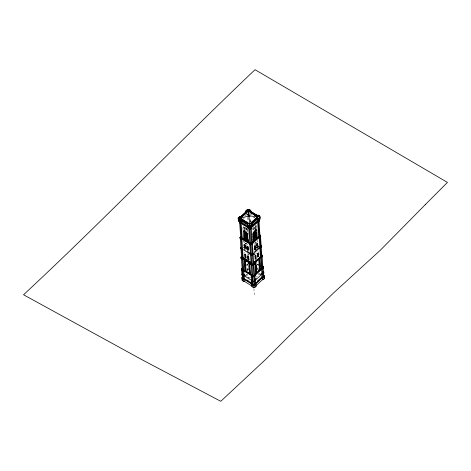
<?xml version="1.0" encoding="UTF-8"?>
<svg xmlns="http://www.w3.org/2000/svg" width="471" height="471" viewBox="0 0 471 471"><rect width="100%" height="100%" fill="white"/><g stroke="black" fill="none" stroke-linecap="round" stroke-linejoin="round"><path stroke-width="0.35" stroke-dasharray="2.35 1.77" d="M243.06 230.331L242.871 227.534L243.607 225.344M243.954 229.289L244.196 226.639L243.236 226.104M249.807 214.476L250.254 213.245M244.861 216.236L247.987 213.363M247.929 213.875L247.14 214.599L247.198 215.135M248.064 214.093L247.422 214.682L246.798 213.551M243.124 219.203L244.202 218.214M245.479 226.669L245.373 229.43M247.034 231.432L248.052 230.502M244.467 242.547L244.879 242.171M245.002 243.825L246.05 242.859M245.285 243.866L246.339 242.901M245.538 243.996L246.504 243.107M245.574 244.502L247.022 243.171M245.962 245.562L248.064 243.631M244.443 252.662L244.861 252.279M246.621 264.784L247.693 263.807M246.651 265.049L247.699 264.084M246.786 265.138L247.846 264.166M246.91 265.114L247.958 264.149M246.786 265.379L247.817 264.431M246.945 265.644L247.993 264.678M246.427 270.242L248.564 268.282M247.246 270.083L248.294 269.118M247.122 270.348L248.67 268.923M247.281 270.613L248.329 269.647M245.85 275.099L246.91 274.128M246.415 275.146L247.475 274.175M246.745 275.788L247.823 274.799M255.27 226.321L256.153 225.691L255.782 224.997L254.941 225.691L255.606 228.941M255.47 226.916L256.365 226.345L256.153 225.691M247.363 214.57L247.416 215.106M249.995 221.299L251.373 221.235M246.963 268.552L248.352 268.488M257.36 268.058L258.75 267.993M249.548 277.172L250.972 277.107M255.241 276.919L257.378 276.824M242.871 227.534L243.866 227.94M242.989 226.851L243.972 227.322M249.73 213.646L252.774 215.535M253.822 217.178L255.058 217.949M253.386 217.137L254.552 217.92M253.887 226.645L254.146 229.312M257.119 241.682L257.602 241.982L257.472 240.057M255.523 242.306L256.748 243.065M255.559 242.524L256.789 243.289M255.041 242.565L256.171 243.266M255.076 243.071L256.206 243.778M253.863 243.554L255.706 244.702M257.767 251.178L258.249 251.479M255.824 252.774L256.972 253.492M257.49 264.196L258.726 264.961M257.372 264.19L258.597 264.949M257.519 264.431L258.726 265.179M257.407 264.72L258.632 265.479M257.278 268.399L258.526 269.176M257.095 268.776L258.32 269.542M257.254 269.023L258.461 269.771M258.62 273.098L259.857 273.869M258.656 273.627L259.892 274.399M258.043 274.134L259.209 274.858M246.268 213.316L247.469 215.153M256.365 226.345L256.56 229.141M255.17 226.251L255.359 228.941M255.164 229.318L254.54 226.398L254.399 228.847M253.292 227.528L253.469 230.142M254.929 253.257L255.029 254.693M253.057 228.011L253.192 229.972M254.77 253.628L254.87 255.064M254.411 253.622L254.511 255.058M252.338 228.188L252.468 229.936M250.195 219.209L250.389 222.035M250.236 220.087L250.384 222.206M253.893 288.57L254.387 295.794M248.282 217.573L248.47 220.393M247.569 217.314L247.905 222.253M247.405 228.276L247.634 231.655M246.939 227.993L247.163 231.261M248.67 254.316L248.77 255.753M246.81 227.628L247.051 231.12M248.14 253.492L248.241 254.929M246.239 227.94L246.415 230.555M247.84 253.557L247.94 254.994M245.939 227.522L246.162 230.79M245.138 229.648L244.685 227.252L244.437 229.595M244.066 227.234L244.249 229.919M244.037 240.216L244.214 242.783L243.795 243.166L243.578 239.951"/><path stroke-width="0.71" d="M250.713 211.503L250.719 210.455L249.212 209.518L247.234 209.695L245.944 210.878L247.246 209.795L249.218 209.619L250.719 210.455L250.825 211.503L257.048 215.371L258.291 215.259L259.798 216.195L258.285 215.159L257.042 215.271L250.825 211.503M259.156 219.992L259.25 220.911L257.643 221.553L251.149 227.517L251.196 227.988L252.168 226.21L252.091 223.778L252.197 224.82L250.908 226.003L248.929 226.18L247.422 225.244L247.316 224.196L241.093 220.328L239.851 220.44L238.344 219.498L239.857 220.54L241.105 220.428L247.316 224.196L247.634 226.61L248.812 228.2M247.422 225.244L248.924 226.08L250.902 225.903L252.191 224.72L252.168 226.21L250.943 227.334L250.554 228.576M252.091 223.778L257.413 218.891L258.656 218.78L259.945 217.596L259.921 219.086L258.956 220.864L258.879 220.116M253.104 233.222L253.062 234.982M240.881 236.707L240.181 237.355L240.263 238.167L241.087 238.679L242.224 238.532L241.158 222.913L240.381 223.23L239.456 222.659L239.586 221.711M241.158 222.913L240.381 223.23L241.17 223.06L248.717 227.752L241.17 223.06M248.929 226.18L249.477 228.888L248.553 228.311L248.706 227.605L248.553 228.311L250.684 228.782L251.479 228.052L251.42 227.517L257.755 221.7L259.25 220.911L258.308 221.452C260.263 218.038 255.959 218.108 257.69 221.511M243.16 270.507L242.889 270.831L243.731 270.754L243.96 269.901L243.124 269.977L242.889 270.831L241.629 270.048L241.499 268.794L242.577 267.799M246.139 276.012L244.302 274.87L244.072 275.723L243.23 275.8L241.97 275.017L241.841 273.763M256 273.186L254.434 274.628L254.499 275.264L253.822 275.888L252.78 275.982L252.55 276.836L251.29 276.053L251.22 275.411L243.731 270.754L244.002 270.431M253.121 280.952L252.886 281.805L251.626 281.022L251.561 280.38L244.072 275.723L244.337 275.4M243.613 278.555L243.513 281.399L244.361 281.322L251.926 286.027L251.997 286.674L253.268 287.463L254.941 287.316L256.03 286.315L255.83 283.689L262.3 277.749L263.148 277.672L264.237 276.671L264.107 275.405L263.36 275.441M244.461 278.479L244.361 281.322M253.369 284.619L253.268 287.463M247.057 251.178L250.743 253.469L251.42 254.422L251.19 255.164L250.119 254.499L250.06 253.928L242.312 249.112L241.564 249.177L240.493 248.511L240.381 247.446L241.111 247.44L241.211 248.558L240.493 248.511L241.176 248.052M240.834 257.243L241.582 257.237L241.647 257.861L242.277 258.255L242.041 259.009L240.946 258.332L240.834 257.243L241.77 256.383M261.417 254.652L262.512 255.329L262.624 256.418L261.688 257.278L260.922 257.343L254.169 263.548L254.228 264.131L253.292 264.985L251.855 265.114L250.766 264.437L250.707 263.854L251.402 263.389L243.042 258.185L242.806 258.944L242.041 259.009L242.312 258.762L240.946 258.332L241.647 257.861L241.67 258.214M244.608 230.655L244.208 231.302L244.673 238.049L248.535 240.457L248.099 241.352L243.772 238.662L243.295 231.685L243.737 230.967L245.008 230.555L243.737 230.967M245.674 271.767L244.891 260.275L245.338 260.086L246.121 271.579L245.674 271.767L245.108 271.414L245.267 271.043M250.03 274.475L249.247 262.983L249.695 262.794L250.478 274.287L250.03 274.475L249.465 274.122L249.624 273.757M248.464 215.365L247.964 216.13L249.024 216.79L249.93 215.953L248.865 215L248.464 215.365L248.935 215.659L249.024 216.79M248.076 233.704L247.628 234.375L245.974 231.708L244.172 230.861M249.553 228.776L250.684 228.782L249.553 228.776L248.765 228.235M243.495 275.476L243.23 275.8L243.46 274.946L244.302 274.87M252.815 276.512L252.55 276.836L254.205 276.689L255.282 275.7L255.217 275.064L261.623 269.176L262.465 269.106L263.542 268.117L263.413 266.857L262.571 266.339M253.157 281.481L252.886 281.805L254.54 281.658L255.623 280.669L255.553 280.033L261.964 274.146L262.8 274.075L263.884 273.086L263.754 271.826L262.912 271.308M239.48 216.819L238.196 218.102L239.486 216.919L240.728 216.807L246.045 211.82L240.722 216.707L239.486 216.919M240.916 216.99L240.981 217.979L239.739 218.085L238.662 219.074L238.591 218.091L239.668 217.096L240.916 216.99L247.493 210.961L249.147 210.814L256.907 215.577L258.155 215.471L259.415 216.254L259.545 217.508L258.467 218.497L257.219 218.609L251.691 223.69L251.855 225.621L251.691 223.69M246.415 211.95L246.351 210.967L247.428 209.972L249.082 209.83L250.342 210.614L250.507 212.545L250.342 210.614M240.334 218.485L248.37 210.973L257.796 216.948L249.742 224.343L240.334 218.485L248.37 210.973L248.853 215.165M248.935 215.659L249.336 215.288M249.795 225.173L249.718 224.025L257.531 216.848L257.649 218.568M248.276 216.054L240.322 218.361L249.736 224.22L257.784 216.825L249.618 215.936M251.785 224.632L250.707 225.621L249.053 225.768L247.793 224.985M258.661 218.88L259.945 217.596M252.073 225.315L257.519 220.316L258.703 220.21L259.921 219.086L259.792 216.095L259.951 217.696M242.135 238.685L241.146 238.968L240.11 238.32L239.998 237.29L240.893 236.471M241.04 236.942L240.516 237.425L240.581 238.038L241.517 238.597L240.451 222.977M244.708 233.516L245.362 232.915M257.649 221.611L251.196 227.534L257.637 221.458L258.349 221.399L257.637 221.458L258.703 237.084L259.851 237.025L260.551 236.377L260.469 235.565L259.651 235.053M251.243 227.923L250.578 228.629L251.479 228.052L252.309 243.542L251.638 244.161L250.607 244.249L249.542 228.629M244.796 234.258L246.686 232.521M244.567 234.623L246.616 232.745M254.34 231.838L253.881 232.839L254.24 238.073L254.893 237.472L254.34 231.838L255.606 232.556M243.707 245.314L244.761 244.349M243.854 247.493L245.432 246.045M252.956 239.839L256.024 237.019L255.517 229.63M252.968 240.063L256.271 237.025L255.812 230.278L254.97 229.677L256.289 229.866L256.795 230.49L257.272 237.472L253.569 240.875C253.439 237.514 251.661 231.632 255.865 229.83M252.468 242.3L258.756 236.524M251.973 242.93L251.49 243.801L250.107 243.501L250.077 243.101L251.461 243.401L258.767 236.707L259.121 237.384L259.851 237.319L260.74 236.501L260.634 235.471L259.592 234.823M259.992 235.995L259.48 236.466L259.968 235.594L260.634 235.471M242.123 238.532L242.1 238.179L241.876 238.903L249.395 243.584L249.453 244.131L250.495 244.779L251.855 244.661L252.744 243.843L252.014 243.513L250.713 244.055L250.06 243.13L242.1 238.179L240.769 237.873L240.669 236.695L240.699 237.09M259.515 236.995L260.004 236.171L260.74 236.501L260.039 236.683M252.338 243.307L259.109 237.09L260.469 257.001L253.698 263.218L253.757 263.784L253.057 264.425L251.979 264.519L251.161 264.013L249.742 243.536L241.829 238.614L243.183 258.526L251.102 263.448L251.926 275.665L252.768 276.189L253.869 276.094L254.587 275.435L253.745 263.336L260.628 257.013M249.771 243.224L249.801 244.096L250.619 244.608L251.697 244.514L252.397 243.872L252.25 243.007M247.593 249.771L248.005 249.395L247.799 246.38M242.118 256.742L241.541 257.266L241.623 258.084L242.441 258.591L241.087 238.679M254.564 249.63L258.243 246.251M254.628 251.52L259.709 246.857L260.074 247.546L260.828 247.481L261.741 246.639L261.635 245.574L260.563 244.908M251.455 254.929L251.19 255.164L252.591 255.041L253.51 254.199L253.451 253.628L260.074 247.546L259.745 247.363M242.477 268.452L242.2 269.618L243.813 270.077L251.867 275.082L251.926 275.665M253.386 263.03L257.472 259.274M259.515 257.401L260.54 256.459M253.398 263.212L258.944 258.12M253.457 263.789L253.492 264.302L254.228 264.131L253.457 263.789L252.091 264.361L251.461 263.966L250.766 264.437L251.496 264.478L251.461 263.966M254.988 262.288L255.718 261.611L255.953 261.947L256.736 273.445L256.248 273.887L255.771 273.781L254.988 262.288L255.953 261.947M258.714 258.867L259.444 258.19L259.674 258.526L260.463 270.018L259.974 270.466L259.497 270.36L258.714 258.867L259.674 258.526M251.143 264.154L251.979 264.678L253.086 264.584L253.804 263.925M262.035 255.447L262.123 256.283L261.399 256.942L260.469 257.001M242.7 276.689L241.976 277.36L242.241 280.604L243.513 281.399M258.096 271.261L261.24 268.376L262.759 267.681L262.677 266.892L263.413 266.857M262.123 256.283L262.906 267.793L261.417 268.523L254.528 274.846L254.587 275.435M254.664 275.04L259.815 270.307M253.946 276.395L254.758 275.559L254.687 274.911L261.523 268.629L262.382 268.558L263.183 267.816L263.089 266.886L263.778 276.548L262.977 277.284L262.117 277.36L255.306 283.819M255.294 279.115L256.342 278.155M260.01 274.787L261.576 273.345L261.964 274.146L261.611 273.875M242.106 278.626L242.812 278.061L242.73 277.26L241.976 277.36L242.106 278.626L243.377 279.415L244.225 279.344L251.791 284.048L251.861 284.69L253.133 285.485L254.805 285.338L255.894 284.337L255.099 283.901L255.035 283.259L256.094 282.288M257.148 281.317L261.911 276.942L262.759 276.866L263.283 279.656L262.435 279.727L255.965 285.673L256.03 286.315M241.835 268.758L241.929 269.695L242.871 270.277L243.725 270.201L251.72 275.17L251.785 275.823L252.727 276.406L253.321 285.132L254.552 285.02L255.353 284.284L254.758 275.559M263.283 279.656L264.372 278.655L264.107 275.405M243.077 258.697L242.806 258.944L250.707 263.854M252.126 264.867L251.855 265.114L252.091 264.361L252.115 264.714M241.829 248.941L241.564 249.177L241.794 248.435L241.817 248.788M242.577 248.876L242.312 249.112L242.541 248.37L242.565 248.723M246.557 232.338L247.104 231.856M250.749 244.561L250.495 244.779L250.713 244.055L250.743 244.408M239.857 220.54L240.493 223.024L239.68 222.636M241.629 270.048L242.33 269.483L242.247 268.694L241.499 268.794M241.97 275.017L242.671 274.452M251.22 275.411L251.92 274.852L244.573 270.283M251.29 276.053L251.991 275.488L251.92 274.852M251.561 280.38L252.262 279.821M252.326 280.457L251.626 281.022L252.362 280.987M251.861 284.69L252.568 284.125L252.503 283.477L251.791 284.048L251.997 286.674M243.772 238.662L244.673 238.049M250.06 253.928L250.743 253.469L250.766 253.822M243.295 231.685L244.208 231.302M248.882 215.153L248.918 215.506L248.629 211.355M243.442 231.249L244.337 230.908M261.022 246.816L261.741 246.639L260.987 246.304L260.457 246.792L260.828 247.481L260.492 247.299M261.888 256.589L262.624 256.418L261.852 256.083L260.551 256.642L260.922 257.343L260.587 257.148M254.664 246.362L255.147 246.663L255.311 249.077M262.512 255.329L261.788 255.453L261.911 256.295L261.211 256.936L259.851 237.025M260.922 245.691L261.635 245.574M254.87 280.769L255.623 280.669M254.034 214.735L256.978 216.566L258.22 216.454L259.48 217.243L259.415 216.254M240.457 223.066L241.164 223.001M241.193 238.42L241.935 238.355L250.054 243.407L250.113 243.966M243.183 258.526L242.259 258.632L241.417 258.108L241.329 257.272M243.419 275.464L244.261 275.394M261.699 273.857L262.541 273.781M252.727 276.406L253.957 276.294L254.552 285.02M251.767 275.9L252.315 283.895L244.319 278.926L243.466 279.003L242.871 270.277M263.012 271.861L263.754 271.826M239.998 237.29L240.71 237.272L241.358 238.061L240.71 237.272M250.837 254.546L250.119 254.499L250.802 254.04L250.825 254.393M240.805 238.379L240.11 238.32L240.769 237.873L240.793 238.226M249.395 243.584L250.095 243.637M255.353 229.707L256.289 229.866M255.641 229.913L256.601 230.089M255.812 230.278L256.795 230.49M253.451 253.628L252.697 253.298L252.792 254.375L253.51 254.199L252.756 253.863L252.226 254.352L252.591 255.041L252.262 254.858M256.271 237.025L257.272 237.472M259.527 237.154L259.851 237.319L259.492 236.642M258.803 237.219L259.121 237.384L252.691 243.289L252.744 243.843L252.05 244.019L252.014 243.513M251.538 244.49L251.855 244.661L251.502 243.984L251.526 244.337M263.442 276.241L264.237 276.671M255.035 283.259L255.83 283.689L255.894 284.337M263.542 268.117L262.759 267.681L262.794 268.211M263.095 272.65L263.884 273.086M254.434 274.628L255.217 275.064M261.352 257.084L261.688 257.278L261.317 256.577L262.188 268.452M248.382 211.096L257.796 216.948M251.096 212.91L252.862 214.005M249.93 215.953L248.865 215M249.718 224.025L240.575 218.344L240.657 219.492M247.693 224.037L247.858 225.968L247.693 224.037L241.229 220.016L239.98 220.128L238.72 219.345L238.591 218.091M239.674 222.577L240.463 223.124M254.623 232.115L255.388 232.586L255.235 231.02L254.776 232.02L255.135 237.249L255.788 236.648L255.253 231.249M259.539 235.312L260.222 236.307L258.95 236.854L252.009 243.23L251.538 244.278L250.731 244.349L249.824 243.766L248.706 227.605M253.716 232.291L255.93 233.669L255.835 232.321M253.881 232.533L255.676 233.645L255.494 230.955M247.976 239.362L247.216 238.891L247.128 233.169L247.622 234.134L248.099 241.352M248.505 240.234L244.914 238.002L244.414 230.607M256.318 245.085L258.167 246.233M242.088 237.996L243.313 238.756M244.537 239.521L246.374 240.663M247.599 241.423L249.436 242.565M254.087 248.888L254.57 249.194L254.364 246.18M257.831 253.516L259.044 254.275M243.937 247.51L245.491 248.564L245.008 244.849L245.008 248.264M247.01 249.424L248.388 250.366L247.905 246.651L247.905 250.066M244.237 249.424L245.367 250.125M262.4 266.698L262.906 267.793M251.343 262.477L242.977 257.278L243.03 258.002L251.39 263.207M251.084 263.572L243.03 258.567L243.813 270.077M243.648 259.05L247.104 261.199M248.217 261.894L250.902 263.56M243.124 269.977L242.33 269.483L242.365 270.013M246.327 271.92L249.342 273.798M250.548 274.546L251.755 275.294M252.78 275.982L251.991 275.488L252.026 276.018M247.976 277.154L249.2 277.914M246.934 280.021L248.788 281.175M250.024 281.941L251.885 283.095M252.326 283.925L244.42 279.003L243.566 279.079L242.524 278.42L241.982 270.419M253.321 285.143L252.379 284.549L251.838 276.548M262.453 273.804L262.8 274.075L262.418 273.274M254.193 281.387L254.54 281.658L254.157 280.857M239.739 222.559L238.567 220.97L238.344 219.498M260.228 269.683L260.463 270.018M256.501 273.109L256.736 273.445M253.292 264.985L252.921 264.284L252.945 264.637M261.911 276.942L262.435 279.727M254.417 284.531L254.941 287.316M261.623 269.176L261.24 268.376L261.275 268.906M253.822 275.888L254.205 276.689L253.857 276.418L253.086 264.584M246.045 211.82L246.192 212.815M247.416 225.138L247.634 226.61L249.065 227.499L250.943 227.334L250.908 226.003M246.097 211.909L245.944 210.878L246.05 211.921M258.938 220.004L259.026 220.928M264.243 277.39L264.372 278.655M254.77 279.597L254.835 280.233M246.351 210.967L246.516 212.898M240.652 237.331L240.734 238.108L239.668 222.489M238.35 219.604L238.191 218.002L238.567 220.97L239.998 221.859L241.176 221.753L247.546 225.715L248.765 227.723L241.117 222.971L241.105 220.428M242.106 279.338L242.241 280.604M249 216.56L249.736 224.22M260.469 235.565L261.876 256.436M262.382 268.558L262.977 277.284M258.944 220.092L260.027 236.524M259.933 235.394L259.904 235L260.086 236.401L259.415 237.019L258.349 221.399M258.155 215.471L258.22 216.454M261.576 269.359L262.117 277.36M260.681 257.731L261.417 268.523M258.767 236.707L258.791 237.06M256.907 215.577L256.978 216.566M259.444 258.19L259.545 259.627M259.739 262.5L260.033 266.81M259.191 258.973L259.974 270.466M255.965 265.208L256.259 269.518M255.465 262.394L256.248 273.887M253.21 232.88L253.628 233.074L253.987 238.302L253.333 238.903L253.157 236.289M252.397 243.872L253.757 263.784M250.572 228.541L251.638 244.161M251.697 244.514L253.057 264.425M251.461 243.401L251.49 243.801M249.082 209.83L249.147 210.814M250.678 243.472L250.702 243.872M251.42 254.422L251.443 254.776M250.619 244.608L251.979 264.519M251.979 264.678L252.768 276.189M247.428 209.972L247.493 210.961M248.935 263.695L248.841 262.259L249.465 274.122M249.082 265.85L249.377 270.16M247.611 249.883L247.122 246.162L247.122 249.577M247.334 250.007L246.898 246.828L246.798 248.576M244.714 248.082L244.225 244.361L244.225 247.775M244.679 262.424L244.484 259.55L245.108 271.414M244.826 264.578L245.167 269.606M243.042 258.185L243.065 258.538M243.778 270.925L244.319 278.926M239.668 217.096L239.739 218.085M242.277 258.255L243.042 270.142M240.181 237.355L241.623 258.084M241.382 257.99L242.2 269.618M241.935 270.213L242.43 277.484M254.434 246.109L254.47 249.865L254.888 249.483L254.434 246.109M255.105 245.491L255.141 249.247L255.553 248.871L255.105 245.491M256.913 243.831L256.948 247.587L257.36 247.21L256.913 243.831M255.094 255.8L255.117 259.362L255.535 258.979L255.094 255.8M257.578 243.219L257.619 246.975L258.031 246.598L257.578 243.219M255.765 255.188L255.788 258.75L256.2 258.367L255.765 255.188M257.572 253.528L257.596 257.089L258.008 256.707L257.572 253.528M258.243 252.915L258.267 256.471L258.679 256.094L258.243 252.915M244.902 232.144L245.108 237.578L245.874 238.055C245.691 237.154 245.85 231.467 244.902 232.144M245.962 232.804L246.168 238.238L246.934 238.715C246.751 237.814 246.916 232.126 245.962 232.804M241.37 238.244L241.146 238.968L241.37 238.244M244.885 254.057L244.873 257.278L245.362 257.578L244.885 254.057M245.668 254.54L245.656 257.761L246.139 258.061L245.668 254.54M247.781 255.859L247.77 259.079L248.258 259.38L247.781 255.859M248.564 256.342L248.553 259.562L249.035 259.862L248.564 256.342M425.189 204.726L380.621 249.936L334.169 292.385L288.794 336.27L266.203 358.914L220.775 401.304L142.837 360.168L23.55 294.775C102.342 221.435 177.043 143.873 255.011 69.696L447.45 182.412L425.189 204.726M250.119 243.684L249.453 244.131L250.154 244.19L250.119 243.684M255.282 275.7L254.534 275.8L254.499 275.264L255.282 275.7M262.465 269.106L262.082 268.305L262.465 269.106"/></g></svg>
